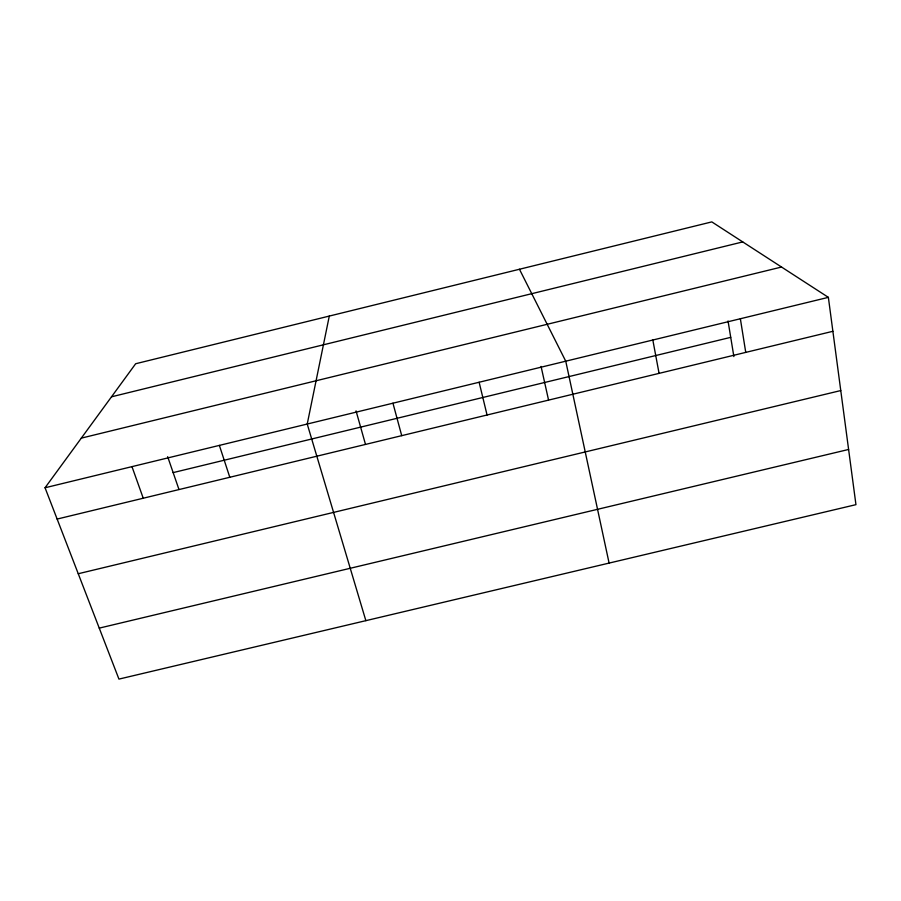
<?xml version="1.0" encoding="UTF-8"?>
<svg xmlns="http://www.w3.org/2000/svg" width="901" height="901" viewBox="0 0 901 901"><rect width="100%" height="100%" fill="white"/><g stroke="black" fill="none" stroke-linecap="round" stroke-linejoin="round"><path stroke-width="1.35" d="M329.293 316.071L307.23 424.033L365.862 620.665M45.05 487.768L135.657 363.745L711.813 221.894L828.368 297.353L855.95 504.661L118.943 679.106L45.05 487.768L828.368 297.353M111.499 396.812L742.739 241.918M81.315 438.134L781.539 267.034M173.15 472.608L730.722 337.346M57.135 519.066L832.884 331.298M78.252 573.734L840.768 390.561M99.256 628.121L848.607 449.464M519.449 269.253L565.749 361.188L609.099 563.091M131.974 466.639L143.248 498.23M167.665 456.683L178.961 489.468M219.371 445.398L229.8 477.282M356.041 410.879L365.468 444.317M392.949 403.197L401.722 435.667M479.129 382.249L487.058 415.012M541.062 366.425L548.54 399.999M652.831 340.026L659.07 373.374M728.042 320.959L733.876 356.571M740.363 318.74L745.746 352.392"/></g></svg>
